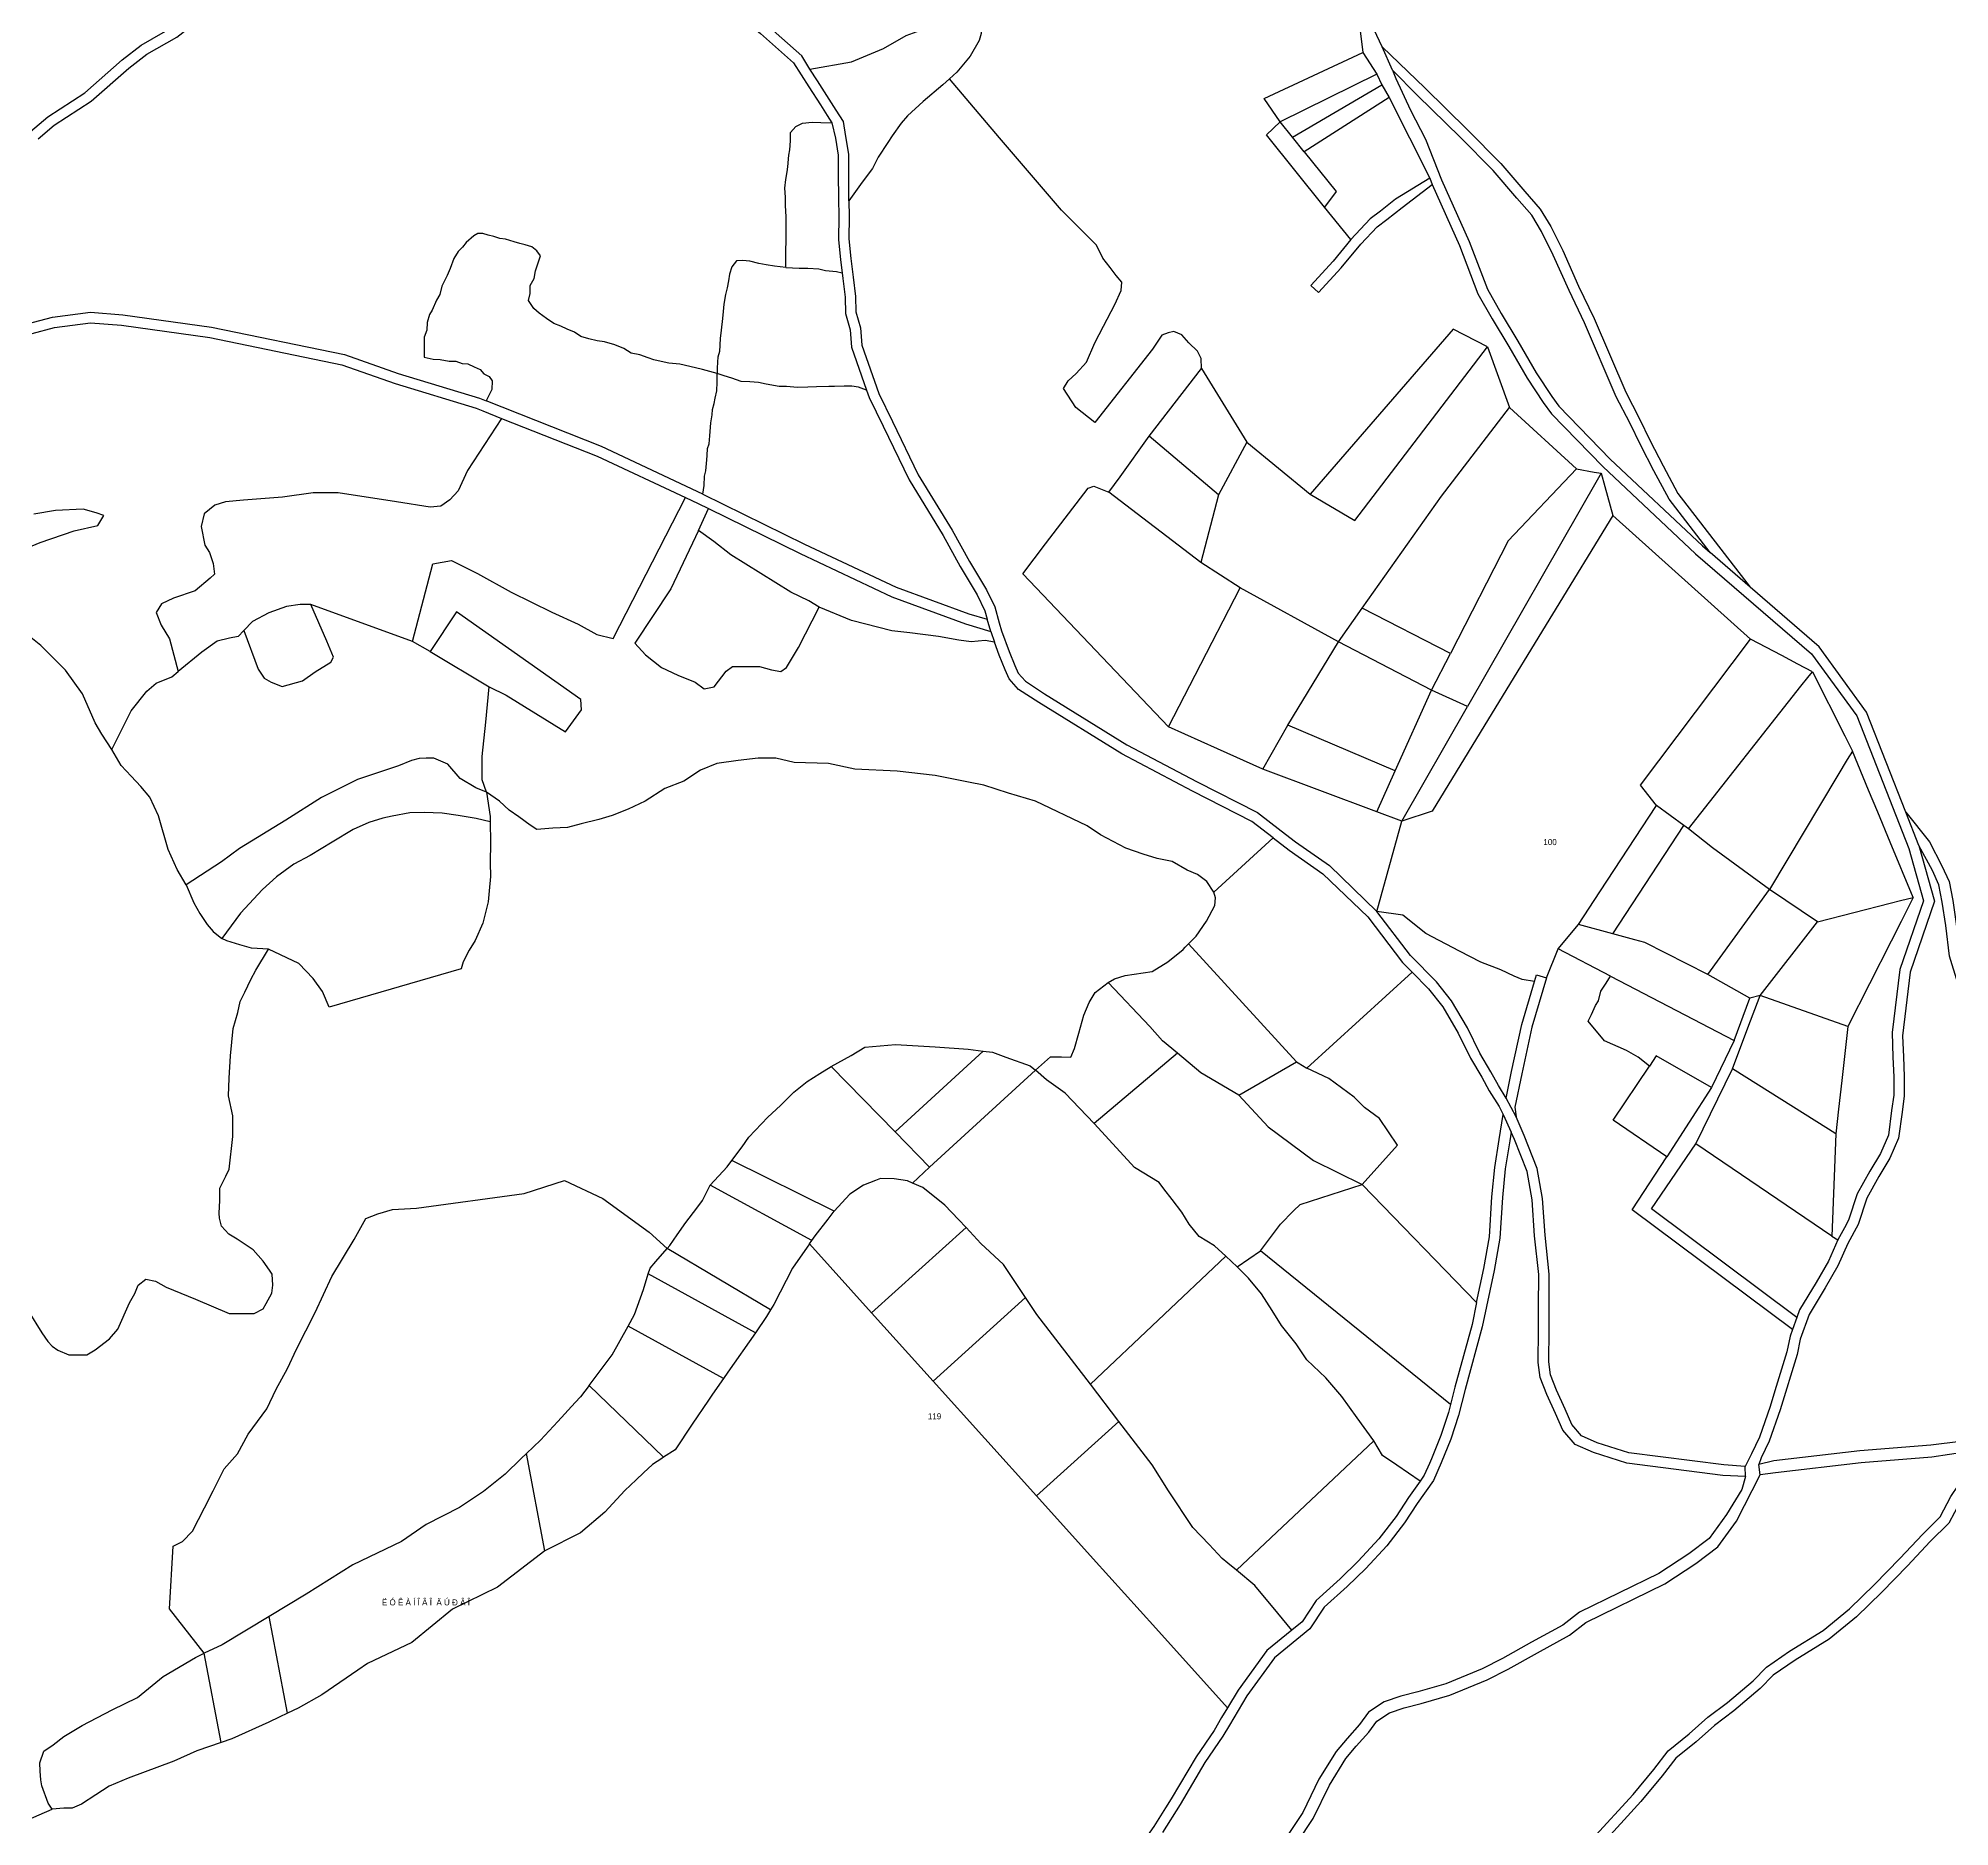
# Model space of a CAD drawing. Header units: metres. Extents: x 1082 to 7276, y 13258 to 20635.
# Drawn here: x 5395 to 6030, y 17717 to 18312 of the extents above; entities that cross this region are included whole.
import ezdxf

# ---------------------------------------------------------------- set-up
doc = ezdxf.new("R2010")
doc.units = ezdxf.units.M

msp = doc.modelspace()

# ---------------------------------------------------------------- linework, layer by layer
at = {"layer": '146'}
for points in [[(5651.68, 18301.35), (5648.92, 18305.721), (5637.53, 18315.789), (5627.31, 18323.961), (5623.9, 18326.56), (5620.97, 18328.789), (5612.67, 18336.56), (5604.75, 18342.41), (5596.61, 18347.4), (5589.97, 18352.58), (5586.01, 18357.84), (5582.98, 18362.66), (5581.17, 18366.971), (5578.91, 18373.69), (5576.96, 18379.24), (5574.15, 18384.06), (5571.87, 18389.07), (5567.22, 18410.18), (5563.94, 18425.051), (5562.86, 18430.971), (5562.28, 18434.16)], [(5801.98, 18383.631), (5816.99, 18347.461), (5829.45, 18323.93), (5834.11, 18316.74), (5835.41, 18306.881)], [(5395.19, 18278.211), (5400.58, 18282.65), (5412.85, 18290.699), (5425.39, 18301.66), (5431.38, 18306.32), (5441.25, 18311.971), (5449.36, 18318.199), (5455.41, 18323.029), (5460.42, 18326.1), (5466.29, 18329.42), (5474.8, 18332.76), (5482.92, 18335.85), (5487.07, 18336.711), (5493.81, 18338.35), (5502.63, 18339.971), (5511.11, 18341.359), (5519.5, 18342.619), (5530.25, 18344.391), (5537.52, 18345.26), (5550.32, 18345.779), (5560.44, 18345.92), (5573.44, 18346.06), (5593.82, 18345.84)], [(5593.82, 18345.84), (5602.78, 18339.51), (5610.43, 18333.859), (5618.7, 18326.119), (5625.16, 18321.199), (5635.27, 18313.109), (5646.23, 18303.42), (5651.25, 18295.49), (5655.15, 18289.49), (5657.41, 18285.859), (5658.96, 18283.461)], [(5342, 18201.891), (5347.97, 18213.18), (5353.46, 18222.83), (5360.69, 18236.51), (5368.41, 18249.619), (5377.9, 18259.779), (5381.73, 18266.369), (5387.03, 18272.961), (5392.63, 18280.631), (5398.49, 18285.471), (5410.73, 18293.49), (5423.17, 18304.359), (5429.43, 18309.231), (5436.78, 18313.44), (5439.31, 18314.891), (5447.2, 18320.949), (5453.4, 18325.91), (5458.64, 18329.119), (5464.78, 18332.58), (5473.54, 18336.029), (5481.93, 18339.221), (5483.83, 18340.01)], [(5651.68, 18301.35), (5665.48, 18303.721), (5676.12, 18308.119), (5683.62, 18312.51), (5691, 18315.15), (5696.5, 18317.289), (5700.76, 18319.051), (5703.71, 18320.19)], [(5703.71, 18320.19), (5706.27, 18319.56), (5708.53, 18317.93), (5708.53, 18315.93), (5708.54, 18313.17), (5707.92, 18310.789), (5704.93, 18305.65), (5700.43, 18300.26), (5697.99, 18298.07)], [(5841.85, 18308.769), (5839.14, 18314.391)], [(5807.94, 18283.789), (5802.6, 18291.519), (5835.41, 18306.881)], [(5835.41, 18306.881), (5840.05, 18299.65)], [(5845.19, 18300.961), (5841.85, 18308.769)], [(5841.85, 18308.769), (5855.97, 18295.07), (5870.16, 18281.19), (5881.26, 18270), (5889.21, 18260.699), (5894.33, 18254.83), (5897.85, 18249.01), (5901.8, 18241.029), (5907.09, 18229.25), (5912.26, 18218.471), (5922.71, 18193.961), (5927.22, 18185.359), (5930.88, 18177.84), (5935.14, 18169.49), (5940.09, 18160.369), (5964.1, 18129.25)], [(5664.61, 18257.59), (5664.57, 18266.391), (5664.55, 18273.029), (5663.64, 18278.93), (5662.82, 18283.94), (5660.37, 18287.731), (5658.1, 18291.369), (5654.2, 18297.381), (5651.68, 18301.35)], [(5840.05, 18299.65), (5807.94, 18283.789)], [(5840.05, 18299.65), (5841.66, 18296.15)], [(5950.82, 18140.731), (5937.15, 18158.449), (5932.04, 18167.859), (5927.74, 18176.279), (5924.1, 18183.779), (5919.54, 18192.461), (5909.07, 18217.019), (5903.92, 18227.769), (5898.63, 18239.529), (5894.77, 18247.32), (5891.49, 18252.76), (5886.57, 18258.41), (5878.69, 18267.619), (5867.69, 18278.699), (5853.5, 18292.59), (5845.19, 18300.961)], [(5845.19, 18300.961), (5846.31, 18298.16), (5851.19, 18287.711), (5856.25, 18278.029), (5861.56, 18264.58), (5870.76, 18244.039), (5876.79, 18228.211), (5881.37, 18220.09), (5886.9, 18210.961), (5892.92, 18200.471), (5898.15, 18192.539), (5900.49, 18189.369), (5917.58, 18171.769), (5948.27, 18142.94), (5950.82, 18140.731)], [(5697.99, 18298.07), (5695.81, 18296.119), (5689.31, 18290.6), (5684.06, 18285.83), (5681.94, 18283.32), (5678.95, 18279.18), (5677.57, 18276.93), (5674.33, 18272.039), (5672.46, 18268.279), (5668.97, 18263.76), (5664.61, 18257.59)], [(5781.72, 18201.881), (5781.71, 18205.17), (5780.45, 18207.67), (5777.56, 18210.42), (5775.18, 18213.051), (5772.54, 18214.17), (5770.67, 18213.67), (5768.54, 18212.92), (5765.54, 18208.279), (5746.32, 18183.949), (5740.05, 18188.949), (5735.9, 18195.211), (5737.52, 18197.721), (5740.14, 18200.221), (5743.51, 18203.99), (5746.38, 18210.381), (5749.24, 18215.9), (5752.98, 18223.17), (5755.1, 18227.801), (5755.34, 18230.56), (5753.46, 18232.81), (5751.45, 18235.44), (5748.93, 18238.57), (5746.92, 18242.82), (5735.24, 18254.461), (5714.64, 18278.481), (5697.99, 18298.07)], [(5812.03, 18278.68), (5841.66, 18296.15)], [(5841.66, 18296.15), (5844.18, 18291.869)], [(5844.18, 18291.869), (5815.93, 18273.81)], [(5844.18, 18291.869), (5857.62, 18265.039)], [(5643.67, 18235.4), (5643.67, 18238.289), (5643.66, 18241.06), (5643.78, 18244.33), (5643.78, 18246.721), (5643.77, 18249.859), (5643.77, 18252.25), (5643.51, 18256.019), (5643.5, 18258.779), (5643.37, 18261.801), (5643.62, 18264.69), (5644.11, 18267.211), (5644.36, 18268.84), (5644.6, 18272.74), (5644.98, 18274.5), (5645.22, 18277.519), (5645.22, 18280.289), (5646.96, 18282.301), (5649.22, 18283.31), (5652.35, 18283.699), (5655.23, 18283.58), (5658.96, 18283.461)], [(5658.96, 18283.461), (5660.19, 18278.381), (5661.07, 18272.76), (5661.07, 18266.381), (5661.1, 18258.34), (5661.24, 18252.35), (5661.14, 18244.769), (5661.79, 18238.01), (5662.32, 18233.69)], [(5822.63, 18255.461), (5803.32, 18279.5), (5807.94, 18283.789)], [(5812.03, 18278.68), (5807.94, 18283.789)], [(5815.93, 18273.81), (5812.03, 18278.68)], [(5815.93, 18273.81), (5826.48, 18260.631), (5822.63, 18255.461)], [(5831.44, 18244.731), (5825.52, 18237.57), (5818.05, 18229.449), (5820.63, 18227.08), (5828.15, 18235.269), (5834.76, 18243.16), (5840.12, 18248.91), (5843.39, 18251.34), (5848.4, 18255.359), (5858.45, 18263.019)], [(5857.62, 18265.039), (5846.24, 18258.119), (5841.26, 18254.119), (5837.77, 18251.529), (5831.44, 18244.731)], [(5857.62, 18265.039), (5858.45, 18263.019)], [(5858.45, 18263.019), (5867.53, 18242.699), (5873.61, 18226.721), (5878.34, 18218.32), (5883.88, 18209.18), (5889.94, 18198.641), (5895.27, 18190.551), (5898.02, 18186.83), (5915.12, 18169.269), (5945.93, 18140.34), (5984.43, 18107.039), (5999.52, 18086.43), (6016.8, 18042.43), (6021.71, 18024.961), (6013.79, 18002.15), (6011.22, 17981.269), (6011.5, 17973.051), (6011.77, 17966.57), (6011.79, 17960.461), (6011.06, 17955.31), (6009.99, 17947.15), (6007.39, 17941.09), (6003.83, 17935.16), (5999.62, 17927.711), (5996.75, 17918.92), (5995.41, 17916.42), (5993.22, 17912.35)], [(5664.61, 18257.59), (5664.74, 18252.359), (5664.63, 18244.91), (5665.26, 18238.391), (5666.03, 18232.15), (5666.8, 18225.801), (5666.94, 18220.68), (5668.45, 18215.35), (5668.96, 18209.641), (5674.53, 18193.539), (5679.14, 18184.25), (5687.67, 18166.539), (5698.97, 18148.18), (5704.63, 18137.779), (5710.32, 18128.359), (5713.06, 18122.641), (5714.58, 18117.369), (5715.36, 18114.67), (5717.85, 18107.869), (5719.72, 18103.17), (5720.85, 18100.699), (5723.29, 18097.94), (5729.59, 18093.83), (5757, 18076.869), (5780.38, 18064.539), (5800.33, 18054.35), (5808.25, 18048.279), (5812.98, 18044.65), (5824.34, 18036.721), (5840.01, 18021.49)], [(5831.44, 18244.731), (5822.63, 18255.461)], [(5620.82, 18200.221), (5618.44, 18200.891), (5615.93, 18201.51), (5611.8, 18202.51), (5608.42, 18203.25), (5604.78, 18203.619), (5602.28, 18204.24), (5599.77, 18204.74), (5597.89, 18205.359), (5595.14, 18206.359), (5592.25, 18206.981), (5589.87, 18208.49), (5586.86, 18209.74), (5583.35, 18210.731), (5580.97, 18211.1), (5578.22, 18211.731), (5575.59, 18212.471), (5573.46, 18213.981), (5570.95, 18214.981), (5568.94, 18215.981), (5566.56, 18216.85), (5564.18, 18218.481), (5561.67, 18220.231), (5559.92, 18221.74), (5558.16, 18224.5), (5558.65, 18226.76), (5558.65, 18229.4), (5560.02, 18231.801), (5560.52, 18234.31), (5561.27, 18236.58), (5562.14, 18239.34), (5560.88, 18240.981), (5559.25, 18242.231), (5557, 18242.981), (5555.24, 18243.35), (5553.36, 18243.971), (5550.48, 18244.85), (5548.6, 18245.09), (5546.6, 18245.721), (5544.72, 18246.211), (5542.96, 18246.711), (5541.33, 18246.711), (5539.96, 18245.949), (5537.46, 18243.68), (5536.21, 18242.17), (5534.83, 18240.779), (5533.33, 18238.391), (5532.09, 18235.119), (5531.09, 18232.731), (5530.09, 18230.711), (5529.34, 18229.199), (5528.72, 18226.44), (5527.6, 18224.551), (5526.1, 18221.269), (5525.23, 18219.76), (5524.48, 18217.119), (5524.36, 18214.609), (5523.49, 18212.221), (5523.49, 18210.461), (5523.5, 18208.07), (5523.5, 18205.68), (5526.51, 18204.93), (5528.76, 18204.81), (5531.77, 18204.32), (5534.02, 18204.32), (5536.15, 18203.57), (5538.03, 18203.449), (5540.04, 18202.449), (5542.04, 18201.58), (5543.3, 18200.07), (5545.05, 18199.199), (5546.06, 18197.81), (5545.94, 18194.92), (5544.13, 18191.07)], [(5643.67, 18235.4), (5639.91, 18235.891), (5637.16, 18236.26), (5634.65, 18236.76), (5631.65, 18237.51), (5629.27, 18237.75), (5627.26, 18237.619), (5625.76, 18235.609), (5624.89, 18233.221), (5624.64, 18230.949), (5624.15, 18228.69), (5623.65, 18226.42), (5623.03, 18223.279), (5622.79, 18220.76), (5622.66, 18218.5), (5622.17, 18214.6), (5621.8, 18211.83), (5621.56, 18207.56), (5621.06, 18205.67), (5620.94, 18204.039), (5620.82, 18201.9), (5620.82, 18200.221)], [(5643.67, 18235.4), (5648.06, 18235.16), (5650.94, 18235.17), (5654.57, 18234.92), (5656.82, 18234.43), (5660.46, 18234.06), (5662.32, 18233.69)], [(5662.32, 18233.69), (5662.56, 18231.721), (5663.32, 18225.551), (5663.46, 18220.15), (5664.99, 18214.711), (5665.51, 18208.9), (5670.43, 18194.68)], [(5319.24, 18142.269), (5327.8, 18149.94), (5333.18, 18155.471), (5338.26, 18161.94), (5351.1, 18177.471), (5358.1, 18186.891), (5364.85, 18194.57), (5371, 18199.859), (5374.97, 18204.1), (5383.76, 18212.279), (5387.86, 18214.81), (5391.97, 18216.801), (5395.8, 18217.801), (5400, 18218.891), (5412.56, 18220.57), (5423.32, 18219.69), (5452.87, 18215.58), (5497.02, 18206.461), (5514.89, 18200.199), (5541.87, 18191.961), (5544.13, 18191.07)], [(5375.92, 18199.99), (5377.44, 18201.609), (5385.89, 18209.481), (5389.54, 18211.731), (5393.19, 18213.5), (5400.68, 18215.449), (5412.65, 18217.051), (5422.93, 18216.211), (5452.27, 18212.131), (5496.08, 18203.08), (5513.81, 18196.869), (5540.72, 18188.65), (5542.93, 18187.779), (5549.19, 18185.301)], [(5876.78, 18209.109), (5865.39, 18214.961), (5817.88, 18160.15)], [(5817.88, 18160.15), (5832.74, 18151.31), (5876.78, 18209.109)], [(5876.78, 18209.109), (5884.1, 18188.891)], [(5616.11, 18160.131), (5616.51, 18163.039), (5616.63, 18166.06), (5617.12, 18167.82), (5617.37, 18171.471), (5617.49, 18172.981), (5617.61, 18175.24), (5618.23, 18176.881), (5618.35, 18179.519), (5618.72, 18183.789), (5619.22, 18186.43), (5619.34, 18188.19), (5619.84, 18190.211), (5620.21, 18191.971), (5620.71, 18194.481), (5620.83, 18197.369), (5620.82, 18200.221)], [(5670.43, 18194.68), (5667.79, 18195.609), (5665.54, 18195.981), (5663.03, 18195.971), (5659.78, 18195.84), (5657.9, 18195.83), (5653.89, 18195.82), (5651.01, 18195.69), (5647.5, 18195.56), (5643.87, 18195.92), (5641.49, 18195.92), (5637.11, 18196.66), (5634.6, 18197.16), (5631.72, 18197.4), (5628.84, 18197.519), (5625.71, 18198.641), (5623.2, 18199.391), (5620.82, 18200.221)], [(5764.42, 18179.381), (5781.72, 18201.881)], [(5781.72, 18201.881), (5796.79, 18177.359)], [(5616.11, 18160.131), (5582.36, 18175.93), (5544.13, 18191.07)], [(5670.43, 18194.68), (5671.29, 18192.19), (5676, 18182.711), (5684.6, 18164.859), (5695.94, 18146.43), (5701.6, 18136.039), (5707.23, 18126.69), (5709.78, 18121.391), (5710.53, 18118.609)], [(5549.19, 18185.301), (5537.85, 18168), (5534.74, 18161.231), (5531.99, 18158.221), (5528.99, 18156.09), (5525.48, 18155.83), (5514.33, 18157.57), (5494.91, 18160.551), (5486.65, 18160.539), (5476.38, 18159.15), (5463.49, 18158.131), (5457.48, 18157.619), (5453.97, 18156.49), (5450.35, 18153.6), (5449.36, 18149.34), (5450.63, 18143.211), (5452.13, 18140.699), (5453.4, 18137.07), (5453.78, 18133.56), (5452.41, 18132.18), (5447.41, 18128.039), (5440.15, 18125.529), (5436.15, 18123.641), (5434.4, 18120.76), (5436.04, 18116.631), (5438.81, 18112), (5441.79, 18101.24)], [(5549.19, 18185.301), (5580.97, 18172.721), (5610.35, 18158.961)], [(5835.19, 18122.221), (5861.56, 18159.42), (5884.1, 18188.891)], [(5884.1, 18188.891), (5906.38, 18168.529)], [(5751.03, 18160.731), (5754.71, 18165.859), (5764.42, 18179.381)], [(5787.38, 18159.891), (5764.42, 18179.381)], [(5796.79, 18177.359), (5787.38, 18159.891)], [(5796.79, 18177.359), (5817.88, 18160.15)], [(5906.38, 18168.529), (5883.68, 18144.609), (5864.46, 18107.15)], [(5914.57, 18167.051), (5913.7, 18165.539), (5870.17, 18089.58)], [(5906.38, 18168.529), (5912.29, 18167.461), (5914.57, 18167.051)], [(5914.57, 18167.051), (5915.77, 18162.711), (5918.45, 18153.08)], [(5616.11, 18160.131), (5649.88, 18143.551), (5680.27, 18129.231), (5704.47, 18120.41), (5710.53, 18118.609)], [(5770.76, 18082.789), (5722.41, 18133.68), (5729.99, 18143.619), (5744.08, 18162.09), (5745.94, 18162.779), (5751.03, 18160.731)], [(5781.58, 18137.42), (5751.03, 18160.731)], [(5787.38, 18159.891), (5781.58, 18137.42)], [(5390.02, 18141.619), (5395.9, 18144.01), (5407.16, 18147.91), (5415.04, 18149.67), (5417.04, 18153.051), (5414.53, 18153.93), (5410.14, 18155.17), (5401, 18154.66), (5393.74, 18153.519)], [(5519.55, 18111.119), (5526.41, 18136.92), (5532.54, 18138.06), (5541.19, 18133.81), (5552.36, 18127.56), (5565.9, 18120.94), (5574.68, 18116.94), (5580.82, 18113.449), (5586.27, 18112.18), (5610.35, 18158.961)], [(5610.35, 18158.961), (5614.51, 18157.01), (5617.98, 18155.31)], [(5614.59, 18148.07), (5617.98, 18155.31)], [(5617.98, 18155.31), (5648.37, 18140.4), (5678.92, 18126), (5703.36, 18117.09), (5711.79, 18114.49)], [(5918.45, 18153.08), (5878.34, 18087.51), (5858.37, 18054.85), (5848.32, 18051.44)], [(5918.45, 18153.08), (5964.24, 18111.971)], [(5614.59, 18148.07), (5605.45, 18128.641), (5593.43, 18110.641), (5597, 18106.699), (5602.39, 18102.58), (5607.78, 18099.949), (5613.55, 18097.711), (5616.56, 18095.461), (5619.82, 18096.09), (5623.81, 18101.35), (5625.94, 18102.859), (5630.19, 18102.869), (5634.95, 18102.869), (5638.84, 18101.75), (5641.97, 18101.25), (5643.84, 18102.51), (5647.83, 18109.15), (5654.75, 18122.539)], [(5654.75, 18122.539), (5651.3, 18124.69), (5645.28, 18127.56), (5625.34, 18139.94), (5619.69, 18144.44), (5614.59, 18148.07)], [(5964.1, 18129.25), (5950.82, 18140.731)], [(5794.67, 18129.029), (5781.58, 18137.42)], [(5770.76, 18082.789), (5779.63, 18099.94), (5794.67, 18129.029)], [(5827.25, 18111.029), (5794.67, 18129.029)], [(6015.81, 18054.51), (6002.78, 18087.711), (5987.02, 18109.43), (5964.1, 18129.25)], [(5485.87, 18123.461), (5482.24, 18123.461), (5477.73, 18122.82), (5471.85, 18120.69), (5466.47, 18117.801), (5463.56, 18114.789)], [(5463.56, 18114.789), (5468.27, 18102.019), (5470.28, 18099.01), (5472.66, 18097.641), (5476.3, 18096.269), (5483.05, 18098.15), (5487.3, 18101.039), (5492.43, 18104.31), (5493.3, 18105.93), (5491.16, 18111.32), (5485.87, 18123.461)], [(5519.55, 18111.119), (5485.87, 18123.461)], [(5545.1, 18096.109), (5550.69, 18093.359), (5570.39, 18081.109), (5575.75, 18088.51), (5575.49, 18091.891), (5534.22, 18121.019), (5525.48, 18107.859)], [(5713, 18110.94), (5709.94, 18111.49), (5705.19, 18111.109), (5701.18, 18111.609), (5694.41, 18112.85), (5684.89, 18114.09), (5678.88, 18114.711), (5665.47, 18118.199), (5654.75, 18122.539)], [(5827.25, 18111.029), (5835.19, 18122.221)], [(5864.46, 18107.15), (5835.19, 18122.221)], [(5463.56, 18114.789), (5461.73, 18112.779), (5458.85, 18112.279), (5454.72, 18111.269), (5449.59, 18107.631), (5441.79, 18101.24)], [(5711.79, 18114.49), (5710.53, 18118.609)], [(5419.68, 18075.26), (5416.35, 18080.4), (5414.21, 18084.15), (5409.93, 18093.789), (5404.27, 18101.68), (5396.11, 18109.81), (5390.59, 18114.31)], [(5525.48, 18107.859), (5519.55, 18111.119)], [(5711.79, 18114.49), (5713, 18110.94)], [(5805.62, 18045.891), (5798.45, 18051.381), (5778.77, 18061.43), (5755.25, 18073.84), (5727.72, 18090.881), (5720.98, 18095.269), (5717.89, 18098.769), (5716.5, 18101.801), (5714.58, 18106.619), (5713, 18110.94)], [(5810.46, 18083.33), (5827.25, 18111.029)], [(5858.2, 18094.949), (5827.25, 18111.029)], [(5932.93, 18056.67), (5927.68, 18063.4), (5964.24, 18111.971)], [(5984.76, 18101.141), (5979.93, 18103.69), (5974.55, 18106.529), (5964.24, 18111.971)], [(5525.48, 18107.859), (5545.1, 18096.109)], [(5858.2, 18094.949), (5864.46, 18107.15)], [(5419.68, 18075.26), (5426.1, 18088.18), (5431.34, 18094.699), (5434.47, 18097.34), (5439.59, 18099.471), (5441.79, 18101.24)], [(5544.14, 18061.16), (5542.75, 18065.17), (5542.73, 18072.93), (5543.95, 18084.33), (5545.1, 18096.109)], [(5943.55, 18048.961), (5980.94, 18096.301), (5983.19, 18099.16), (5984.76, 18101.141)], [(5984.76, 18101.141), (5995.48, 18079.859), (5998.04, 18074.779)], [(5846.16, 18068.199), (5858.2, 18094.949)], [(5848.32, 18051.44), (5870.17, 18089.58)], [(5870.17, 18089.58), (5858.2, 18094.949)], [(5802.14, 18068.779), (5810.46, 18083.33)], [(5846.16, 18068.199), (5810.46, 18083.33)], [(5802.14, 18068.779), (5787.05, 18075.519), (5770.76, 18082.789)], [(5444.36, 18030.359), (5441.39, 18035.461), (5438.37, 18042.1), (5435.21, 18053.24), (5432.31, 18059.5), (5429.3, 18063.01), (5426.16, 18066.381), (5422.77, 18070.01), (5419.68, 18075.26)], [(5544.14, 18061.16), (5540.63, 18062.529), (5535.49, 18065.66), (5531.34, 18070.41), (5526.7, 18072.41), (5524.2, 18072.41), (5521.82, 18072.279), (5519.32, 18071.65), (5514.94, 18069.891), (5509.31, 18068), (5501.3, 18065.359), (5489.42, 18059.33), (5477.54, 18051.801), (5462.16, 18042.381), (5456.16, 18037.99), (5444.36, 18030.359)], [(5785.92, 18027.93), (5783.54, 18031.43), (5780.41, 18033.801), (5777.02, 18035.17), (5772, 18038.051), (5766.99, 18039.039), (5762.35, 18040.539), (5756.59, 18042.539), (5748.19, 18046.91), (5743.79, 18049.91), (5726.62, 18058.15), (5717.59, 18060.769), (5709.44, 18063.391), (5704.31, 18064.391), (5693.28, 18066.631), (5680.63, 18068.109), (5666.6, 18068.721), (5657.83, 18070.59), (5646.43, 18070.949), (5640.29, 18072.44), (5634.41, 18072.43), (5627.77, 18071.67), (5620.76, 18070.66), (5615.26, 18068.4), (5609.75, 18064.76), (5603.5, 18062.369), (5596.87, 18058.1), (5591.24, 18055.461), (5585.99, 18053.33), (5581.48, 18052.07), (5575.6, 18050.56), (5571.1, 18049.42), (5566.21, 18049.16), (5560.96, 18048.66), (5558.7, 18050.16), (5554.93, 18052.91), (5551.67, 18055.16), (5548.53, 18058.16), (5544.14, 18061.16)], [(5998.04, 18074.779), (5996.35, 18071.949), (5993.23, 18066.731), (5970.54, 18028.769)], [(6018.25, 18026.17), (6010.64, 18044.471), (6006.49, 18054.461), (6003.43, 18061.81), (5998.04, 18074.779)], [(5840.04, 18054.6), (5802.14, 18068.779)], [(5840.04, 18054.6), (5846.16, 18068.199)], [(5544.14, 18061.16), (5545.41, 18053.019), (5545.44, 18051.26)], [(5545.44, 18051.26), (5540.78, 18052.391), (5534.77, 18053.381), (5529.51, 18054.119), (5523.5, 18054.369), (5518.74, 18054.231), (5512.85, 18053.1), (5509.72, 18052.471), (5505.09, 18051.08), (5499.84, 18048.699), (5492.96, 18044.551), (5485.59, 18040.029), (5480.21, 18037.15), (5474.46, 18033), (5469.71, 18028.74), (5462.47, 18020.961), (5456.25, 18012.49)], [(5545.44, 18051.26), (5545.56, 18044.381), (5545.46, 18037.609), (5545.47, 18033.1), (5545.1, 18028.34), (5544.74, 18024.711), (5543, 18017.57), (5540.39, 18011.801), (5538.39, 18008.67), (5536.4, 18004.779), (5535.82, 18002.43), (5491.94, 17989.74), (5489.71, 17994.94), (5486.57, 17999.199), (5481.8, 18004.199), (5471.77, 18008.949)], [(5840.01, 18021.49), (5848.32, 18051.44)], [(5848.32, 18051.44), (5840.04, 18054.6)], [(5907.01, 18017.15), (5914.1, 18027.949), (5932.93, 18056.67)], [(5942.08, 18050.029), (5932.93, 18056.67)], [(6020.16, 18043.42), (6015.81, 18054.51)], [(6015.81, 18054.51), (6023.68, 18044.609), (6027.81, 18036.66), (6030.18, 18031.42), (6031.37, 18025.17), (6032.53, 18017.35), (6033.79, 18007.33), (6036.39, 17998.75), (6039.48, 17990.18), (6039.89, 17983.93), (6039.17, 17971.69), (6038.94, 17964.42), (6039.7, 17954.539), (6041.51, 17948.109), (6044.17, 17942.81), (6046.47, 17939.029)], [(5785.92, 18027.93), (5805.62, 18045.891)], [(5805.62, 18045.891), (5810.9, 18041.83), (5822.12, 18034.01), (5836.99, 18019.69), (5848.54, 18004.56), (5851.77, 18001.289)], [(5918.47, 18014.029), (5942.08, 18050.029)], [(5943.55, 18048.961), (5942.08, 18050.029)], [(5970.54, 18028.769), (5964.7, 18033.019), (5951.58, 18042.57), (5943.55, 18048.961)], [(6020.16, 18043.42), (6025.37, 18024.85), (6017.21, 18001.35), (6014.73, 17980.18), (6015, 17973.19), (6015.27, 17966.641), (6015.28, 17960.221), (6014.53, 17954.84), (6013.4, 17946.221), (6010.52, 17939.49), (6006.85, 17933.391), (6002.83, 17926.289), (5999.98, 17917.539), (5996.57, 17911.19), (5993.2, 17903.769), (5989.03, 17896.41), (5983.63, 17887.641), (5980.74, 17879.4), (5979.64, 17874.289), (5974.02, 17855.891), (5970.37, 17845.5), (5967.75, 17839.971), (5966.94, 17837.801)], [(6090.97, 17897.07), (6085.3, 17899.06), (6079.3, 17901.92), (6073.34, 17906.051), (6063.9, 17914.31), (6059.84, 17918.74), (6054.78, 17923.9), (6049.53, 17930.25), (6045.29, 17934.221), (6041.11, 17941.119), (6038.23, 17946.84), (6036.24, 17953.93), (6035.45, 17964.34), (6035.68, 17971.85), (6036.4, 17983.92), (6036.02, 17989.449), (6033.07, 17997.65), (6030.36, 18006.6), (6029.06, 18016.869), (6027.92, 18024.58), (6026.82, 18030.35), (6024.66, 18035.131), (6020.16, 18043.42)], [(5444.36, 18030.359), (5446.93, 18024.32), (5448.94, 18020.82), (5451.33, 18017.19), (5453.34, 18014.81), (5456.25, 18012.49)], [(5777.43, 18010.779), (5779.96, 18013.26), (5783.45, 18018.269), (5786.19, 18023.41), (5786.44, 18026.039), (5785.92, 18027.93)], [(5949.99, 18000.519), (5970.54, 18028.769)], [(5986.42, 18018.09), (5970.54, 18028.769)], [(5986.42, 18018.09), (6010.64, 18024.24), (6014.06, 18025.109), (6018.25, 18026.17)], [(6018.25, 18026.17), (6014.22, 18018.199), (6010.89, 18011.609), (5996.58, 17983.269)], [(5892.4, 17998.231), (5888.32, 17998.881), (5885.69, 18000), (5881.18, 18002.119), (5874.53, 18004.619), (5867.51, 18008.24), (5856.35, 18014.109), (5848.69, 18020.24), (5840.01, 18021.49)], [(5883, 17959.51), (5880.41, 17963.67), (5877.91, 17968.16), (5874.28, 17974.381), (5870.12, 17982.769), (5864.87, 17991.82), (5859.83, 17998.119), (5851.18, 18006.859), (5840.01, 18021.49)], [(5900.27, 18009.109), (5907.01, 18017.15)], [(5918.47, 18014.029), (5907.01, 18017.15)], [(5949.99, 18000.519), (5929.1, 18011.131), (5925.78, 18012.029), (5918.47, 18014.029)], [(5967.37, 17993.6), (5986.42, 18018.09)], [(5391.93, 17888.83), (5396.46, 17881.449), (5398.47, 17878.57), (5399.85, 17877.07), (5401.74, 17875.69), (5405.37, 17874.199), (5411.38, 17874.199), (5414.13, 17875.84), (5418.88, 17879.481), (5421.75, 17882.74), (5425.61, 17891.51), (5427.36, 17894.519), (5428.48, 17897.279), (5430.98, 17899.279), (5434.24, 17898.66), (5437.75, 17896.66), (5447.53, 17892.67), (5458.69, 17887.92), (5462.44, 17887.93), (5466.95, 17887.94), (5469.95, 17889.44), (5470.95, 17891.199), (5472.82, 17894.711), (5473.19, 17897.34), (5472.93, 17900.971), (5472.05, 17902.35), (5470.04, 17905.35), (5466.65, 17909.1), (5461.38, 17912.6), (5458.62, 17914.231), (5456.1, 17916.981), (5455.47, 17919.609), (5455.34, 17921.24), (5455.58, 17925.5), (5455.57, 17929.51), (5457.56, 17933.519), (5458.68, 17935.9), (5459.91, 17946.68), (5459.89, 17953.56), (5458.5, 17960.199), (5458.73, 17966.09), (5459.09, 17973.481), (5460.06, 17982.631), (5461.55, 17987.891), (5462.3, 17991.519), (5463.92, 17994.66), (5465.91, 17998.92), (5467.53, 18001.93), (5471.77, 18008.949)], [(5471.77, 18008.949), (5466.13, 18009.32), (5462.25, 18010.44), (5457.86, 18011.69), (5456.25, 18012.49)], [(5750.8, 17997.869), (5752.82, 17999.06), (5756.45, 18000.199), (5765.34, 18001.59), (5770.59, 18004.731), (5775.73, 18008.859), (5776.36, 18009.57), (5777.43, 18010.779)], [(5813.31, 17971.58), (5777.43, 18010.779)], [(5896.4, 17999.391), (5900.27, 18009.109)], [(5917.66, 18000.039), (5900.27, 18009.109)], [(5816.76, 17969.391), (5851.77, 18001.289)], [(5851.77, 18001.289), (5857.21, 17995.789), (5861.98, 17989.83), (5867.04, 17981.1), (5871.2, 17972.721), (5874.87, 17966.42), (5877.4, 17961.9), (5880.65, 17956.66), (5881.99, 17954.06)], [(5892.4, 17998.231), (5893.03, 18000.381), (5896.4, 17999.391)], [(5963.94, 17992.67), (5949.99, 18000.519)], [(5726.56, 17968.74), (5731.55, 17973.231), (5735.23, 17973.24), (5738.36, 17973.109), (5739.61, 17976), (5740.97, 17981.01), (5742.71, 17987.019), (5744.45, 17991.289), (5746.45, 17994.551), (5750.8, 17997.869)], [(5773.74, 17974.43), (5768.78, 17978.539), (5764.65, 17983.279), (5750.8, 17997.869)], [(5883, 17959.51), (5884.82, 17968.301), (5888.17, 17983.9), (5892.4, 17998.231)], [(5896.4, 17999.391), (5891.56, 17983.039), (5888.24, 17967.57), (5885.9, 17956.471), (5886.29, 17953.289)], [(5930.61, 17970.141), (5926.84, 17973.119), (5922.95, 17975.25), (5915.68, 17978.49), (5910.28, 17985), (5911.4, 17987.26), (5912.64, 17990.269), (5913.64, 17991.769), (5914.51, 17995.029), (5916.26, 17997.66), (5917.66, 18000.039)], [(5917.66, 18000.039), (5958.8, 17978.59)], [(5958.24, 17969.199), (5963.34, 17982.82), (5967.37, 17993.6)], [(5958.8, 17978.59), (5963.94, 17992.67)], [(5967.37, 17993.6), (5963.94, 17992.67)], [(5996.58, 17983.269), (5967.37, 17993.6)], [(5996.58, 17983.269), (5994.55, 17965.35), (5993.46, 17955.75), (5992.54, 17947.631)], [(5658.69, 17970.019), (5665.35, 17973.641), (5669.85, 17976.4), (5680.12, 17977.289), (5693.27, 17976.56), (5704.29, 17975.699), (5709.18, 17975.09)], [(5679.93, 17948.26), (5709.18, 17975.09)], [(5709.18, 17975.09), (5712.31, 17974.711), (5716.7, 17973.08), (5724.84, 17970.211), (5726.56, 17968.74)], [(5958.8, 17978.59), (5951.25, 17963.019)], [(5625.76, 17938.769), (5629.2, 17943.25), (5631.36, 17946.539), (5637.66, 17953.131), (5641.85, 17957.07), (5644.5, 17959.66), (5646.34, 17961.461), (5650.72, 17964.981), (5654.97, 17967.609), (5658.69, 17970.019)], [(5679.93, 17948.26), (5658.69, 17970.019)], [(5726.56, 17968.74), (5691.42, 17936.49)], [(5746.09, 17951.051), (5741.26, 17956.109), (5736.51, 17961.09), (5730.24, 17965.59), (5726.56, 17968.74)], [(5773.74, 17974.43), (5746.09, 17951.051)], [(5794.14, 17960.5), (5781.58, 17967.91), (5773.74, 17974.43)], [(5794.14, 17960.5), (5813.31, 17971.58)], [(5813.31, 17971.58), (5813.86, 17971.231), (5816.76, 17969.391)], [(5835.16, 17930.779), (5846.89, 17943.83), (5840.86, 17952.711), (5835.96, 17956.34), (5832.45, 17959.84), (5824.04, 17965.971), (5816.76, 17969.391)], [(5936.38, 17939.93), (5918.51, 17952.15), (5930.61, 17970.141)], [(5951.25, 17963.019), (5932.87, 17973.49), (5930.61, 17970.141)], [(5945.97, 17944.279), (5958.24, 17969.199)], [(5992.54, 17947.631), (5990.12, 17949.15), (5958.24, 17969.199)], [(5951.25, 17963.019), (5936.38, 17939.93)], [(5794.14, 17960.5), (5803.92, 17949.91), (5818.98, 17938.779), (5835.16, 17930.779)], [(5886.29, 17953.289), (5883, 17959.51)], [(5789.87, 17906.93), (5786.12, 17910.42), (5780.97, 17913.551), (5777.71, 17917.551), (5775.19, 17921.56), (5772.05, 17925.81), (5769.28, 17929.35), (5767.65, 17931.44), (5759.5, 17936.44), (5755.91, 17940.35), (5746.09, 17951.051)], [(5873.2, 17891.57), (5875.59, 17902.859), (5877.42, 17913.391), (5878.25, 17926.731), (5879.24, 17936.461), (5880.73, 17945.769), (5881.99, 17954.06)], [(5881.99, 17954.06), (5884.62, 17948.131)], [(5962.43, 17837.109), (5955.31, 17837.609), (5923.81, 17841.68), (5913.27, 17844.971), (5908.08, 17847.269), (5904.86, 17851.019), (5902.57, 17856.19), (5899.69, 17862.4), (5897.77, 17867.539), (5897.16, 17871.85), (5897.27, 17882.51), (5897.25, 17890.15), (5897.34, 17901.01), (5895.93, 17913.981), (5895.13, 17926.07), (5893.31, 17936.109), (5888.96, 17947.051), (5886.29, 17953.289)], [(5691.42, 17936.49), (5679.93, 17948.26)], [(5884.62, 17948.131), (5884.18, 17945.231), (5882.71, 17936.01), (5881.74, 17926.44), (5880.89, 17912.981), (5879.03, 17902.199), (5875.05, 17883.449), (5869.34, 17862.619), (5867.21, 17854.051), (5864.57, 17846.16), (5861.43, 17838.32), (5858.85, 17832.49), (5853.41, 17824.85), (5849.27, 17818.42), (5843.32, 17810.789), (5836.37, 17803.17), (5830.18, 17797.211), (5822.58, 17790.32), (5817.81, 17783.131), (5806.04, 17773.57), (5796.86, 17760.91), (5791.05, 17751.131), (5788.89, 17747.51), (5782.91, 17738.731), (5774.69, 17724.85), (5768.79, 17715.51)], [(5962.55, 17833.82), (5954.95, 17834.131), (5923.06, 17838.24), (5912.04, 17841.69), (5905.94, 17844.391), (5901.87, 17849.141), (5899.38, 17854.74), (5896.46, 17861.039), (5894.35, 17866.67), (5893.68, 17871.631), (5893.77, 17882.519), (5893.75, 17890.16), (5893.85, 17900.84), (5892.44, 17913.68), (5891.67, 17925.641), (5889.93, 17935.131), (5885.72, 17945.721), (5884.62, 17948.131)], [(5979.56, 17886.609), (5931.32, 17922.699), (5945.97, 17944.279)], [(5991.23, 17913.631), (5945.97, 17944.279)], [(5992.54, 17947.631), (5991.23, 17913.631)], [(5618.5, 17930.5), (5624.12, 17936.631), (5625.76, 17938.769)], [(5659.73, 17921.891), (5625.76, 17938.769)], [(5978.15, 17882.58), (5924.87, 17922.31), (5936.38, 17939.93)], [(5450.43, 17775.051), (5438.87, 17789.83), (5440.1, 17810.609), (5443.23, 17812.119), (5446.48, 17815.631), (5450.46, 17823.4), (5453.33, 17829.039), (5457.07, 17836.31), (5461.44, 17841.33), (5465.05, 17847.85), (5468.05, 17851.99), (5471.17, 17856.25), (5474.28, 17862.769), (5478.02, 17869.66), (5481.01, 17876.051), (5487.24, 17888.211), (5492.84, 17900.25), (5500.2, 17912.529), (5504.06, 17919.43), (5508.07, 17921.06), (5512.95, 17922.449), (5520.96, 17922.961), (5556.73, 17927.83), (5570.12, 17932.131), (5582.84, 17926.1), (5598.25, 17914.9), (5604.26, 17909.539)], [(5604.26, 17909.539), (5605.15, 17910.551), (5607.53, 17914.019), (5610.39, 17918.199), (5614.05, 17922.94), (5616.01, 17925.471), (5618.5, 17930.5)], [(5652.26, 17912.17), (5618.5, 17930.5)], [(5685.73, 17931.269), (5684.12, 17931.949), (5679.61, 17932.699), (5675.1, 17932.82), (5673.42, 17932.141), (5669.47, 17930.551), (5664.9, 17927.51), (5659.73, 17921.891)], [(5685.73, 17931.269), (5691.42, 17936.49)], [(5703.52, 17916.481), (5701.01, 17919.17), (5696.54, 17923.949), (5689.13, 17929.83), (5685.73, 17931.269)], [(5801.37, 17908.779), (5808.01, 17917.59), (5812.37, 17921.971), (5814.53, 17924.141), (5835.16, 17930.779)], [(5873.2, 17891.57), (5835.16, 17930.779)], [(5652.26, 17912.17), (5653.36, 17913.75), (5657.72, 17919.31), (5659.73, 17921.891)], [(5651.48, 17911.039), (5652.26, 17912.17)], [(5672.11, 17888.15), (5703.52, 17916.481)], [(5723.33, 17893.199), (5716, 17904.19), (5708.47, 17911.19), (5703.52, 17916.481)], [(5993.22, 17912.35), (5990.08, 17905.359), (5986.02, 17898.19), (5980.45, 17889.15), (5979.56, 17886.609)], [(5991.23, 17913.631), (5993.22, 17912.35)], [(5597.93, 17901.051), (5598.53, 17903.019), (5600.46, 17905.211), (5604.26, 17909.539)], [(5638.61, 17889.18), (5604.26, 17909.539)], [(5651.48, 17911.039), (5645.87, 17902.961), (5639.64, 17890.93), (5638.61, 17889.18)], [(5672.11, 17888.15), (5651.48, 17911.039)], [(5744.85, 17864.41), (5789.87, 17906.93)], [(5793.6, 17903.461), (5789.87, 17906.93)], [(5793.6, 17903.461), (5801.37, 17908.779)], [(5864.51, 17857.65), (5801.37, 17908.779)], [(5591.26, 17883.74), (5593.35, 17887.57), (5596.35, 17895.92), (5597.93, 17901.051)], [(5633.58, 17881.539), (5597.93, 17901.051)], [(5839.03, 17845.58), (5833.48, 17853.24), (5828.45, 17860.369), (5823.05, 17866.5), (5816.77, 17872.51), (5813.25, 17877.891), (5808.35, 17883.9), (5805.21, 17888.9), (5801.69, 17894.41), (5797.41, 17899.66), (5793.6, 17903.461)], [(5723.33, 17893.199), (5692.57, 17865.461)], [(5744.85, 17864.41), (5727.08, 17887.6), (5723.33, 17893.199)], [(5638.61, 17889.18), (5637.26, 17886.92), (5633.58, 17881.539)], [(5692.57, 17865.461), (5672.11, 17888.15)], [(5873.2, 17891.57), (5871.65, 17884.269), (5865.95, 17863.5), (5864.51, 17857.65)], [(5979.56, 17886.609), (5978.15, 17882.58)], [(5578.32, 17864.019), (5586, 17874.141), (5591.26, 17883.74)], [(5622.99, 17866.369), (5591.26, 17883.74)], [(5633.58, 17881.539), (5624.43, 17868.42), (5622.99, 17866.369)], [(5978.15, 17882.58), (5977.37, 17880.35), (5976.25, 17875.18), (5972.28, 17862.18), (5970.69, 17856.981), (5967.13, 17846.83), (5964.52, 17841.32), (5962.43, 17837.109)], [(5578.32, 17864.019), (5575.48, 17860.279), (5573.71, 17858.35), (5567.86, 17852), (5562.11, 17845.85), (5557.48, 17841.381)], [(5603.03, 17840.18), (5578.32, 17864.019)], [(5622.99, 17866.369), (5619.31, 17861.09), (5617.98, 17859.131), (5612.57, 17851.18), (5606.83, 17842.66), (5603.03, 17840.18)], [(5726.96, 17827.33), (5692.57, 17865.461)], [(5754.35, 17852.019), (5744.85, 17864.41)], [(5864.51, 17857.65), (5863.86, 17855.029), (5861.28, 17847.369), (5858.2, 17839.67), (5857.5, 17838.07), (5855.8, 17834.231), (5854.38, 17832.231)], [(5726.96, 17827.33), (5754.35, 17852.019)], [(5793.41, 17802.609), (5790.57, 17804.971), (5788.64, 17806.58), (5784.37, 17811.211), (5778.85, 17816.84), (5770.76, 17828.981), (5765.39, 17837.609), (5754.35, 17852.019)], [(5793.41, 17802.609), (5839.03, 17845.58)], [(5854.38, 17832.231), (5846.67, 17837.481), (5841.96, 17840.769), (5839.03, 17845.58)], [(5911.6, 17713.24), (5925.17, 17728.131), (5932.11, 17736.471), (5936.83, 17742.631), (5943.83, 17748.25), (5949.97, 17753.789), (5956.5, 17758.699), (5965.02, 17765.891), (5969.45, 17770.471), (5977.13, 17775.74), (5988.32, 17782.609), (5997.04, 17789.76), (6005.34, 17797.85), (6013.81, 17806.471), (6021.44, 17814.641), (6027.26, 17820.369), (6030.79, 17827.1), (6033.33, 17830.92), (6036.36, 17835.5), (6042.07, 17842.84)], [(6044.69, 17846.68), (6024.06, 17844.221), (6000.53, 17842.31), (5971.89, 17839), (5966.94, 17837.801)], [(6042.07, 17842.84), (6024.46, 17840.24), (6000.92, 17838.33), (5972.48, 17835.039), (5967.39, 17834.34)], [(5557.48, 17841.381), (5555.74, 17839.699), (5550.37, 17834.56), (5543.25, 17828.789), (5535.19, 17823.44), (5524.12, 17817.859), (5515.99, 17812.221), (5499.73, 17804.43), (5484.23, 17794.641), (5471.98, 17787.24)], [(5563.63, 17809.039), (5557.48, 17841.381)], [(5603.03, 17840.18), (5602.45, 17839.789), (5599.33, 17837.76), (5596.39, 17834.971), (5593.91, 17832.609), (5590.21, 17829.1), (5583.47, 17821.961), (5575.47, 17815.051), (5563.63, 17809.039)], [(5962.55, 17833.82), (5962.43, 17837.109)], [(5967.39, 17834.34), (5966.94, 17837.801)], [(5962.55, 17833.82), (5961.29, 17829.481), (5956.22, 17821.19), (5950.42, 17813.18), (5943.68, 17808.1), (5933.69, 17801.539), (5907.36, 17788.699), (5901.83, 17784.4), (5891.44, 17778.69), (5881.83, 17773.301), (5875.05, 17769.84), (5862.95, 17764.869), (5853.67, 17762.26), (5848, 17760.74), (5842.48, 17758.891), (5837.28, 17755.449), (5834.27, 17751.381), (5830.19, 17746.779), (5826.47, 17742.4), (5820.74, 17733.19), (5815.4, 17722.18), (5810.35, 17714.519)], [(5854.38, 17832.231), (5850.51, 17826.81), (5846.42, 17820.449), (5840.64, 17813.039), (5833.85, 17805.609), (5827.79, 17799.769), (5819.91, 17792.619), (5815.19, 17785.51), (5811.82, 17782.769)], [(5813.67, 17712.279), (5818.88, 17720.199), (5824.25, 17731.26), (5829.71, 17740.039), (5833.21, 17744.16), (5837.38, 17748.859), (5840.07, 17752.5), (5844.24, 17755.26), (5849.16, 17756.91), (5854.73, 17758.4), (5864.26, 17761.08), (5876.73, 17766.199), (5883.72, 17769.779), (5893.38, 17775.19), (5904.03, 17781.051), (5909.49, 17785.279), (5935.67, 17798.06), (5945.98, 17804.83), (5953.31, 17810.35), (5959.55, 17818.971), (5967.39, 17834.34)], [(5790.43, 17756.949), (5766.61, 17783.369), (5745.79, 17806.461), (5726.96, 17827.33)], [(6035.43, 17827.76), (6033.81, 17825.32), (6030.11, 17818.26), (6023.94, 17812.19), (6016.33, 17804.051), (6007.81, 17795.369), (5999.38, 17787.15), (5990.35, 17779.75), (5979.03, 17772.801), (5971.72, 17767.779), (5967.41, 17763.33), (5958.68, 17755.961), (5952.2, 17751.09), (5946.1, 17745.58), (5939.35, 17740.16), (5934.84, 17734.289), (5927.8, 17725.82), (5914.4, 17711.109)], [(5563.63, 17809.039), (5547.84, 17796.981), (5532.94, 17789.68), (5519.34, 17778.65), (5504.7, 17771.609), (5501.42, 17769.381), (5489.45, 17761.199), (5481.57, 17756.801), (5478.09, 17755.141)], [(5811.82, 17782.769), (5807.18, 17788.32), (5799.44, 17797.58), (5793.41, 17802.609)], [(5471.98, 17787.24), (5456.35, 17777.81), (5450.43, 17775.051)], [(5478.09, 17755.141), (5471.98, 17787.24)], [(5811.82, 17782.769), (5803.48, 17776), (5793.94, 17762.83), (5790.43, 17756.949)], [(5399.88, 17723.24), (5398.5, 17725.25), (5396.48, 17731), (5396.1, 17733.01), (5395.84, 17735.891), (5395.83, 17738.65), (5397.08, 17742.529), (5400.2, 17744.66), (5403.7, 17747.42), (5409.83, 17751.07), (5419.83, 17756.221), (5428.21, 17760.359), (5436.8, 17767.369), (5447.46, 17773.67), (5450.43, 17775.051)], [(5456.07, 17745.42), (5450.43, 17775.051)], [(5478.09, 17755.141), (5475.34, 17753.83), (5471.82, 17752.15), (5459.56, 17746.619), (5456.07, 17745.42)], [(5790.43, 17756.949), (5788.47, 17753.65), (5785.94, 17749.4), (5779.95, 17740.619), (5771.71, 17726.67), (5769.82, 17723.69), (5765.88, 17717.461), (5760.12, 17709.269), (5753.1, 17696.92), (5746.8, 17686.141), (5742.39, 17674.09), (5737.43, 17660.949), (5733.96, 17652.09), (5730.77, 17644.57), (5728.38, 17640.481), (5723.07, 17633.279), (5718.72, 17627.289), (5712.92, 17620.07), (5707.86, 17611.16), (5702.84, 17602.19), (5698.32, 17592.231), (5694.08, 17583.051), (5688.56, 17569.641)], [(5456.07, 17745.42), (5447.92, 17742.6), (5440.29, 17739.211), (5425.15, 17733.551), (5418.77, 17730.91), (5414.41, 17728.019), (5409.65, 17724.881), (5406.52, 17723.631), (5403.76, 17723.619), (5399.88, 17723.24)], [(5397.2, 17624.461), (5392.26, 17635.69), (5378.96, 17677.99), (5377.32, 17684.631), (5375.54, 17692.391), (5374.65, 17700.539), (5372.86, 17711.56), (5399.88, 17723.24)]]:
    msp.add_lwpolyline(points, dxfattribs=at)

# ---------------------------------------------------------------- texts
at = {"layer": 'TEXT25'}
for s, p in [('100', (5895.35, 18043.529)), ('119', (5690.83, 17852.76)), ('Ë Ó Ê À Í Î Â Î  Ä Ú Ð Â Î', (5509.42, 17790.949))]:
    msp.add_text(s, height=2, dxfattribs=at).set_placement(p)

doc.saveas('drawing.dxf')
